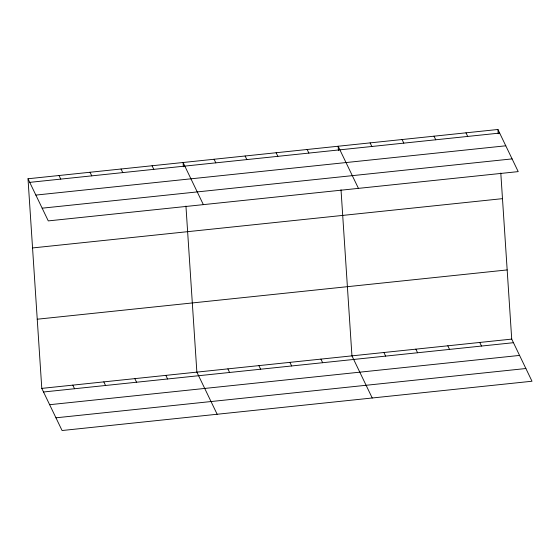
<?xml version="1.0" encoding="UTF-8"?>
<svg xmlns="http://www.w3.org/2000/svg" width="560" height="560" viewBox="0 0 560 560"><rect width="100%" height="100%" fill="white"/><g stroke="black" fill="none" stroke-linecap="round" stroke-linejoin="round"><path stroke-width="0.84" d="M28 178.766L497.931 129.479L518.21 171.612L48.279 220.899L28 178.766L41.79 388.388L62.069 430.521L532 381.234L511.721 339.101L500.794 173.033M29.736 182.364L499.667 133.077M35.854 195.083L505.785 145.796M42.161 208.18L512.092 158.893M32.55 247.94L502.481 198.653M37.24 319.214L507.171 269.927M41.79 388.388L511.721 339.101M43.526 391.993L513.457 342.699M49.644 404.705L519.575 355.418M55.951 417.809L525.882 368.522M465.976 132.825L467.712 136.43M434.021 136.178L435.757 139.783M402.066 139.531L403.802 143.129M479.766 342.454L481.502 346.052M370.111 142.884L371.84 146.482M447.811 345.807L449.547 349.405M358.435 188.37L338.156 146.237L338.436 150.507M415.856 349.16L417.592 352.758M307.139 149.485L308.875 153.09M383.901 352.506L385.637 356.111M276.122 152.74L277.858 156.338M372.225 397.992L351.946 355.859L341.019 189.791M245.112 155.995L246.841 159.593M320.929 359.114L322.665 362.712M214.095 159.25L215.824 162.848M289.912 362.369L291.648 365.967M203.357 204.631L183.078 162.498L183.358 166.768M258.902 365.617L260.631 369.222M152.061 165.753L153.797 169.351M227.885 368.872L229.614 372.47M121.044 169.008L122.78 172.606M217.147 414.26L196.868 372.127L185.941 206.052M90.034 172.256L91.763 175.861M165.851 375.375L167.587 378.98M59.017 175.511L60.746 179.116M134.834 378.63L136.57 382.235M103.824 381.885L105.553 385.483M72.807 385.14L74.536 388.738M497.931 129.479L498.211 133.749"/></g></svg>
